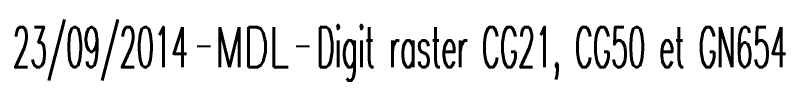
# Model space of a CAD drawing. Header units: millimetres. Extents: x 100513 to 101000, y 121993 to 122208.
# Drawn here: x 100512.92 to 100541.69, y 122014.38 to 122016.66 of the extents above; entities that cross this region are included whole.
import ezdxf
from ezdxf.enums import TextEntityAlignment as Align

# ---------------------------------------------------------------- set-up
doc = ezdxf.new("R2010")
doc.units = ezdxf.units.MM
doc.layers.get('0').update_dxf_attribs({"linetype": 'CONTINUOUS'})
doc.layers.add('L_150', color=1, linetype='CONTINUOUS')
doc.styles.get("Standard").update_dxf_attribs({"font": 'romans.shx', "width": 0.85})

# ---------------------------------------------------------------- blocks, each defined once
blk = doc.blocks.new('GIS_MODF')
at = {"color": 0, "linetype": 'Continuous', "flags": 128}
for points in [[(-2.176, -0.014), (-1.676, -0.014)], [(1.519, -0.014), (2.019, -0.014)]]:
    blk.add_lwpolyline(points, dxfattribs=at)
at = {"color": 0, "linetype": 'Continuous', "width": 0.5}
blk.add_attdef('DATE', text='', height=1.5, dxfattribs=at).set_placement((-2.502, -0.798), align=Align.RIGHT)
at = {"color": 0, "linetype": 'Continuous', "width": 1.771291}
blk.add_attdef('USER', text='', height=1.5, dxfattribs=at).set_placement((-1.507, -0.798), (1.276, -0.798), align=Align.FIT)
at = {"color": 0, "linetype": 'Continuous', "width": 0.5}
blk.add_attdef('DESC', (2.289, -0.798), '', height=1.5, dxfattribs=at)

msp = doc.modelspace()

# ---------------------------------------------------------------- block references
at = {"layer": 'L_150', "linetype": 'Continuous'}
ref = msp.add_blockref('GIS_MODF', (100521.882, 122015.675), dxfattribs=at)
ref.add_attrib('DATE', '23/09/2014', dxfattribs={"layer": '0', "color": 0, "linetype": 'Continuous', "height": 1.5, "width": 0.5}).set_placement((100519.38, 122014.877), align=Align.RIGHT)
ref.add_attrib('USER', 'MDL', dxfattribs={"layer": '0', "color": 0, "linetype": 'Continuous', "height": 1.5, "width": 0.638826}).set_placement((100520.375, 122014.877), (100523.158, 122014.877), align=Align.FIT)
ref.add_attrib('DESC', 'Digit raster CG21, CG50 et GN654', (100524.171, 122014.877), dxfattribs={"layer": '0', "color": 0, "linetype": 'Continuous', "height": 1.5, "width": 0.5})

doc.saveas('drawing.dxf')
